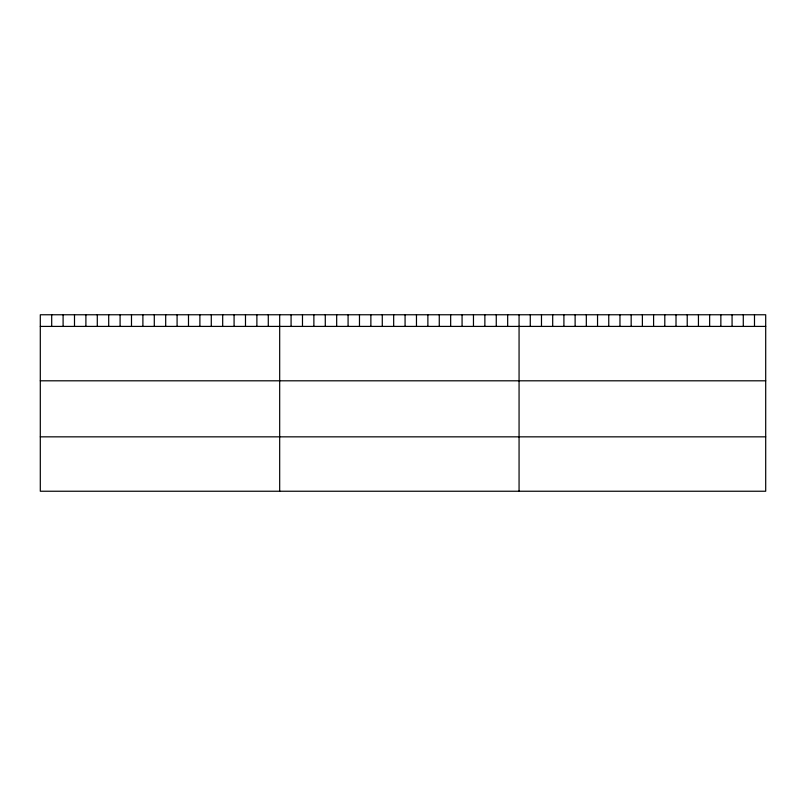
<?xml version="1.0" encoding="UTF-8"?>
<svg xmlns="http://www.w3.org/2000/svg" width="806" height="806" viewBox="0 0 806 806"><rect width="100%" height="100%" fill="white"/><g stroke="black" fill="none" stroke-linecap="round" stroke-linejoin="round"><path stroke-width="1.21" d="M765.7 326.41L765.7 491.237L40.3 491.237L40.3 314.763L765.7 314.763L765.7 326.41L40.3 326.41M40.3 380.805L765.7 380.805M40.3 436.842L765.7 436.842M754.487 314.763L754.487 326.41M743.283 314.763L743.283 326.41M732.07 314.763L732.07 326.41M720.856 314.763L720.856 326.41M709.643 314.763L709.643 326.41M698.439 314.763L698.439 326.41M687.226 314.763L687.226 326.41M676.012 314.763L676.012 326.41M664.799 314.763L664.799 326.41M653.595 314.763L653.595 326.41M642.382 314.763L642.382 326.41M631.169 314.763L631.169 326.41M619.965 314.763L619.965 326.41M608.752 314.763L608.752 326.41M597.538 314.763L597.538 326.41M586.325 314.763L586.325 326.41M575.121 314.763L575.121 326.41M563.908 314.763L563.908 326.41M552.694 314.763L552.694 326.41M541.481 314.763L541.481 326.41M530.277 314.763L530.277 326.41M519.064 314.763L519.064 491.237M507.669 314.763L507.669 326.41M496.264 314.763L496.264 326.41M484.869 314.763L484.869 326.41M473.465 314.763L473.465 326.41M462.07 314.763L462.07 326.41M450.665 314.763L450.665 326.41M439.27 314.763L439.27 326.41M427.875 314.763L427.875 326.41M416.47 314.763L416.47 326.41M405.075 314.763L405.075 326.41M393.671 314.763L393.671 326.41M382.276 314.763L382.276 326.41M370.871 314.763L370.871 326.41M359.476 314.763L359.476 326.41M348.081 314.763L348.081 326.41M336.676 314.763L336.676 326.41M325.281 314.763L325.281 326.41M313.877 314.763L313.877 326.41M302.482 314.763L302.482 326.41M291.077 314.763L291.077 326.41M279.682 314.763L279.682 491.237M268.287 314.763L268.287 326.41M256.882 314.763L256.882 326.41M245.487 314.763L245.487 326.41M234.083 314.763L234.083 326.41M222.688 314.763L222.688 326.41M211.283 314.763L211.283 326.41M199.888 314.763L199.888 326.41M188.493 314.763L188.493 326.41M177.088 314.763L177.088 326.41M165.693 314.763L165.693 326.41M154.289 314.763L154.289 326.41M142.894 314.763L142.894 326.41M131.489 314.763L131.489 326.41M120.094 314.763L120.094 326.41M108.699 314.763L108.699 326.41M97.294 314.763L97.294 326.41M85.899 314.763L85.899 326.41M74.495 314.763L74.495 326.41M63.1 314.763L63.1 326.41M51.695 314.763L51.695 326.41"/></g></svg>
